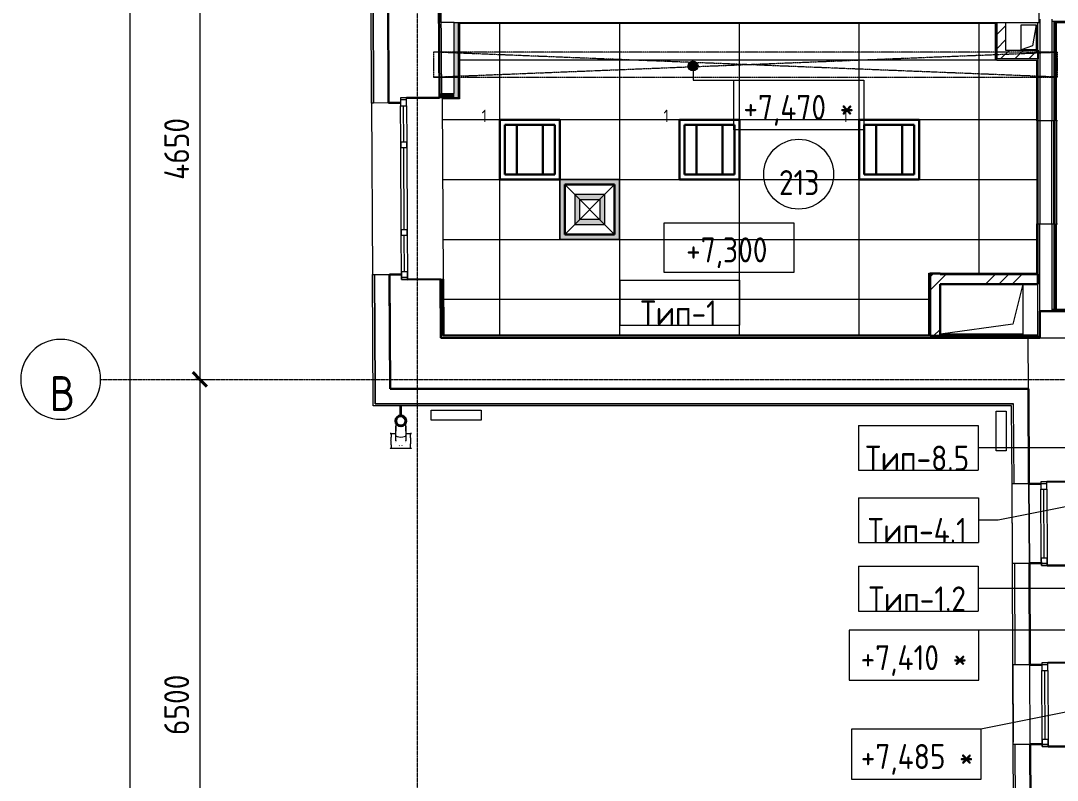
# Model space of a CAD drawing. Header units: millimetres. Extents: x -10474 to 67905, y -3824 to 44223.
# Drawn here: x -10474 to -89, y 4277 to 11888 of the extents above; entities that cross this region are included whole.
import ezdxf

# ---------------------------------------------------------------- set-up
doc = ezdxf.new("R2010")
doc.units = ezdxf.units.MM
for name, pattern in [('ADSK_Линия сетки', [25, 20, -2.5, 0, -2.5]), ('ADSK_Штрих_ш3 п1_5', [4.5, 3, -1.5]), ('ADSK_Штрихпунктирная 2 точки_ш15 п1_5 п1_5 п1_5', [19.5, 15, -1.5, 0, -1.5, 0, -1.5])]:
    doc.linetypes.add(name, pattern=pattern)
for name, color, linetype, lineweight in [('_ Окна', 7, 'Continuous', 9), ('Аннотация', 7, 'Continuous', 20), ('Каркас', 7, 'Continuous', 18), ('Марки', 7, 'Continuous', 20), ('Марки помещений', 7, 'Continuous', 20), ('Обобщенные модели', 7, 'Continuous', 18), ('Окна', 7, 'Continuous', 9), ('Оси', 7, 'Continuous', 9), ('Отметки', 7, 'Continuous', 9), ('Перекрытие', 7, 'Continuous', 18), ('Потолки штриховка', 7, 'Continuous', 9), ('Размеры', 7, 'Continuous', 9), ('Размеры-100', 7, 'Continuous', 9), ('Стены внутренние', 7, 'Continuous', 18), ('Стены наружные', 7, 'Continuous', 18), ('Стены несущие', 7, 'Continuous', 30), ('Стены отделка', 7, 'Continuous', 30), ('Стены перегородки', 7, 'Continuous', 30), ('Стены штриховка', 7, 'Continuous', 9), ('Узлы', 7, 'Continuous', 18)]:
    doc.layers.add(name, color=color, linetype=linetype, lineweight=lineweight)
doc.layers.add('Линии', color=7, linetype='Continuous', lineweight=9, true_color=0x00a600)
doc.styles.add('GOST Common', font='GOST_Common.ttf', dxfattribs={"width": 0.9, "height": 350})
doc.styles.add('GOST Common_1', font='GOST_Common.ttf', dxfattribs={"width": 0.9, "height": 250})
doc.styles.add('GOST Common_2', font='GOST_Common.ttf', dxfattribs={"width": 0.9, "height": 250})
doc.styles.add('GOST Common_4', font='GOST_Common.ttf', dxfattribs={"width": 0.9, "height": 125})
doc.styles.add('GOST Common_B', font='', dxfattribs={"width": 0.9, "height": 250})
doc.styles.get('GOST Common_B').set_extended_font_data('GOST Common', bold=True)
doc.dimstyles.new('ADSK_Основной_2_5_мм_Оси', dxfattribs={"dimscale": 304.8, "dimtxt": 251.428749, "dimasz": 0.463911, "dimexe": 0.492126, "dimexo": 0.492126, "dimgap": 0.098425, "dimtad": 1, "dimrnd": 0.01, "dimdsep": 46, "dimtxsty": 'GOST Common_2', "dimblk1": 'OBLIQUE', "dimblk2": 'OBLIQUE', "dimsah": 1, "dimcen": 0.09, "dimdle": 0.492126, "dimazin": 2, "dimtfac": 1, "dimtdec": 4, "dimtix": 1, "dimtmove": 0, "dimatfit": 3, "dimfxl": 1, "dimtvp": 1, "dimtolj": 1, "dimtzin": 0, "dimlwd": 20, "dimlwe": 20, "dimarcsym": 2})
pattern_1 = [(45, (0, 0), (-70.7107, 70.7107), [])]
pattern_2 = [(45, (0, 0), (-381.66, 381.66), []), (45, (134.94, 0), (0, 763.322), []), (45, (-134.94, 0), (0, 763.322), [])]

# ---------------------------------------------------------------- blocks, each defined once
blk = doc.blocks.new('Водосток - Тип 1 _карниз больше 490мм_-5153572-План потолков 2-го этажа')
at = {"layer": 'Обобщенные модели'}
for p, q in [((19, 435), (25, 435)), ((225, 435), (231, 435)), ((25, 285), (19, 285)), ((75, 214), (75, 306)), ((75, 264), (75, 306)), ((75, 214), (75, 256)), ((175, 306), (175, 214)), ((175, 306), (175, 264)), ((175, 256), (175, 214)), ((231, 285), (225, 285)), ((120, 10), (120, 109)), ((130, 109), (130, 10))]:
    blk.add_line(p, q, dxfattribs=at)
at = {"layer": 'Обобщенные модели', "flags": 128}
for points in [[(75, 256), (75, 262), (75, 268), (75, 273), (75, 278), (75, 284), (75, 289), (75, 294), (75, 299), (75, 304), (75, 308), (75, 313), (75, 317), (75, 321), (75, 325), (75, 329), (75, 332), (75, 336), (75, 339), (75, 342), (75, 345), (75, 347), (75, 349), (75, 352), (75, 353), (75, 355), (75, 356), (75, 358), (75, 359), (75, 359), (75, 360), (75, 360), (75, 360)], [(175, 360), (175, 360), (175, 360), (175, 359), (175, 358), (175, 357), (175, 356), (175, 354), (175, 352), (175, 350), (175, 348), (175, 346), (175, 343), (175, 340), (175, 337), (175, 334), (175, 330), (175, 327), (175, 323), (175, 319), (175, 315), (175, 310), (175, 306), (175, 301), (175, 296), (175, 291), (175, 286), (175, 281), (175, 275), (175, 270), (175, 264), (175, 259), (175, 256)], [(75, 264), (75, 258), (75, 252), (75, 247), (75, 242), (75, 236), (75, 231), (75, 226), (75, 221), (75, 216), (75, 212), (75, 207), (75, 203), (75, 199), (75, 195), (75, 191), (75, 188), (75, 184), (75, 181), (75, 178), (75, 175), (75, 173)], [(175, 173), (175, 174), (175, 177), (175, 180), (175, 183), (175, 186), (175, 190), (175, 193), (175, 197), (175, 201), (175, 205), (175, 210), (175, 214), (175, 219), (175, 224), (175, 229), (175, 234), (175, 239), (175, 245), (175, 250), (175, 256), (175, 261), (175, 264)]]:
    blk.add_lwpolyline(points, dxfattribs=at)
at = {"layer": 'Обобщенные модели'}
for centre, radius, start, end in [((125, 360), 50, 174.5444, 183.3856), ((125, 360), 50, 163.3249, 166.6752), ((125, 360), 50, 105, 106.6752), ((125, 360), 50, 73.3248, 76.6752), ((125, 360), 50, 13.3248, 16.6751), ((125, 360), 50, 356.7269, 5.4556), ((125, 160), 52, 90, 270), ((125, 160), 52, 270, 90)]:
    blk.add_arc(centre, radius, start, end, dxfattribs=at)
at = {"layer": 'Обобщенные модели', "lineweight": 40}
for start, end in [(90, 270), (270, 90)]:
    blk.add_arc((125, 160), 50, start, end, dxfattribs=at)
at = {"layer": 'Обобщенные модели'}
for start_param, end_param in [(4.712389, 6.283185), (4.712389, 6.283185), (3.141593, 4.712389), (3.141593, 4.712389)]:
    blk.add_ellipse((125, 306), major_axis=(-50, 0), ratio=0.309017, start_param=start_param, end_param=end_param, dxfattribs=at)
for points, knots in [([(19, 285), (21, 285), (25, 286), (29, 289), (31, 292), (32, 295), (32, 297), (32, 299), (32, 302), (32, 304), (32, 306), (32, 309), (32, 311), (31, 314), (31, 317), (31, 320), (30, 323), (30, 326), (29, 329), (29, 332), (29, 336), (28, 340), (28, 346), (27, 355), (27, 365), (28, 374), (28, 380), (29, 384), (29, 388), (29, 391), (30, 394), (30, 397), (31, 400), (31, 403), (31, 406), (32, 409), (32, 411), (32, 414), (32, 416), (32, 418), (32, 421), (32, 423), (32, 425), (31, 428), (29, 431), (25, 434), (21, 435), (19, 435)], [-1, -1, -1, -1, -0.941176, -0.882353, -0.852941, -0.823529, -0.808824, -0.794118, -0.779412, -0.764706, -0.75, -0.735294, -0.720588, -0.705882, -0.691176, -0.676471, -0.661765, -0.647059, -0.632353, -0.617647, -0.602941, -0.588235, -0.558824, -0.529412, -0.470588, -0.441176, -0.411765, -0.397059, -0.382353, -0.367647, -0.352941, -0.338235, -0.323529, -0.308824, -0.294118, -0.279412, -0.264706, -0.25, -0.235294, -0.220588, -0.205882, -0.191176, -0.176471, -0.147059, -0.117647, -0.058824, 0, 0, 0, 0]), ([(19, 435), (22, 435), (29, 435), (39, 435), (48, 435), (56, 435), (61, 435), (65, 435), (68, 435), (71, 435), (74, 435), (78, 435), (81, 435), (84, 435), (86, 435), (88, 435), (90, 435), (93, 435), (96, 435), (100, 435), (102, 435), (105, 435), (107, 435), (110, 435), (116, 435), (121, 435), (125, 435)], [-1, -1, -1, -1, -0.875, -0.75, -0.625, -0.5625, -0.5, -0.46875, -0.4375, -0.40625, -0.375, -0.34375, -0.3125, -0.28125, -0.265625, -0.25, -0.234375, -0.21875, -0.1875, -0.15625, -0.140625, -0.125, -0.109375, -0.09375, -0.0625, 0, 0, 0, 0]), ([(125, 435), (129, 435), (134, 435), (140, 435), (143, 435), (145, 435), (148, 435), (150, 435), (154, 435), (157, 435), (160, 435), (162, 435), (164, 435), (166, 435), (169, 435), (172, 435), (176, 435), (179, 435), (182, 435), (185, 435), (189, 435), (194, 435), (202, 435), (211, 435), (221, 435), (228, 435), (231, 435)], [-1, -1, -1, -1, -0.9375, -0.90625, -0.890625, -0.875, -0.859375, -0.84375, -0.8125, -0.78125, -0.765625, -0.75, -0.734375, -0.71875, -0.6875, -0.65625, -0.625, -0.59375, -0.5625, -0.53125, -0.5, -0.4375, -0.375, -0.25, -0.125, 0, 0, 0, 0]), ([(231, 435), (229, 435), (225, 434), (221, 431), (219, 428), (218, 425), (218, 423), (218, 421), (218, 418), (218, 416), (218, 414), (218, 411), (218, 409), (219, 406), (219, 403), (219, 400), (220, 397), (220, 394), (221, 391), (221, 388), (221, 384), (222, 380), (222, 374), (223, 365), (223, 355), (222, 346), (222, 340), (221, 336), (221, 332), (221, 329), (220, 326), (220, 323), (219, 320), (219, 317), (219, 314), (218, 311), (218, 309), (218, 306), (218, 304), (218, 302), (218, 299), (218, 297), (218, 295), (219, 292), (221, 289), (225, 286), (229, 285), (231, 285)], [-1, -1, -1, -1, -0.941176, -0.882353, -0.852941, -0.823529, -0.808824, -0.794118, -0.779412, -0.764706, -0.75, -0.735294, -0.720588, -0.705882, -0.691176, -0.676471, -0.661765, -0.647059, -0.632353, -0.617647, -0.602941, -0.588235, -0.558824, -0.529412, -0.470588, -0.441176, -0.411765, -0.397059, -0.382353, -0.367647, -0.352941, -0.338235, -0.323529, -0.308824, -0.294118, -0.279412, -0.264706, -0.25, -0.235294, -0.220588, -0.205882, -0.191176, -0.176471, -0.147059, -0.117647, -0.058824, 0, 0, 0, 0]), ([(74, 285), (73, 285), (71, 285), (68, 285), (65, 285), (61, 285), (56, 285), (48, 285), (39, 285), (29, 285), (22, 285), (19, 285)], [-0.625, -0.625, -0.625, -0.625, -0.59375, -0.5625, -0.53125, -0.5, -0.4375, -0.375, -0.25, -0.125, 0, 0, 0, 0]), ([(231, 285), (228, 285), (221, 285), (211, 285), (202, 285), (194, 285), (189, 285), (185, 285), (182, 285), (179, 285), (177, 285), (176, 285)], [-1, -1, -1, -1, -0.875, -0.75, -0.625, -0.5625, -0.5, -0.46875, -0.4375, -0.40625, -0.375, -0.375, -0.375, -0.375])]:
    blk.add_open_spline(points, degree=3, knots=knots, dxfattribs=at)
blk = doc.blocks.new('GM_Отверстие прямоугольное _в плите_ - Отверстие-V2-План потолков 2-го этажа')
at = {"layer": 'Обобщенные модели'}
for p, q in [((-75, -125), (-75, 125)), ((-75, 125), (75, 125)), ((-37.5, 87.5), (75, 125)), ((75, 125), (75, -125)), ((-75, -125), (-37.5, 87.5)), ((75, -125), (-75, -125))]:
    blk.add_line(p, q, dxfattribs=at)
blk = doc.blocks.new('окно трехпол с фрамугой - 1800 и 1820х2300_h___нов_ ок15-2116718-План потолков 2-го этажа')
at = {"layer": '_ Окна', "lineweight": 18}
for p, q in [((-910, 75), (-910, 135)), ((-910, 135), (-830, 135)), ((-830, 135), (-830, 75)), ((-470, 75), (-470, 135)), ((-470, 135), (-410, 135)), ((-410, 135), (-410, 75)), ((410, 75), (410, 135)), ((410, 135), (470, 135)), ((470, 135), (470, 75)), ((830, 135), (830, 75)), ((910, 135), (830, 135)), ((910, 75), (910, 135)), ((-830, 75), (-910, 75)), ((-410, 75), (-470, 75)), ((470, 75), (410, 75)), ((830, 75), (910, 75))]:
    blk.add_line(p, q, dxfattribs=at)
at = {"layer": '_ Окна'}
for p, q in [((-890, 75), (-890, 135)), ((-830, 105), (-470, 105)), ((-410, 105), (410, 105)), ((470, 105), (830, 105)), ((890, 75), (890, 135))]:
    blk.add_line(p, q, dxfattribs=at)
at = {"layer": 'Окна'}
for p, q in [((-910, 135), (-910, 75)), ((-830, 135), (-910, 135)), ((-830, 135), (-470, 135)), ((-410, 135), (-470, 135)), ((-410, 135), (410, 135)), ((470, 135), (410, 135)), ((470, 135), (830, 135)), ((910, 135), (830, 135)), ((910, 75), (910, 135)), ((-910, 75), (-830, 75)), ((-470, 75), (-830, 75)), ((-470, 75), (-410, 75)), ((410, 75), (-410, 75)), ((410, 75), (470, 75)), ((830, 75), (470, 75)), ((830, 75), (910, 75))]:
    blk.add_line(p, q, dxfattribs=at)
blk = doc.blocks.new('окна_rehau_однопольное_фрамуга_сверху - 800х2240 _нов_-2167272-План потолков 2-го этажа')
at = {"layer": '_ Окна', "lineweight": 18}
for p, q in [((-420, 75), (-420, 135)), ((-420, 135), (-344, 135)), ((-344, 135), (-344, 75)), ((344, 135), (344, 75)), ((420, 135), (344, 135)), ((420, 75), (420, 135)), ((-344, 75), (-420, 75)), ((344, 75), (420, 75))]:
    blk.add_line(p, q, dxfattribs=at)
at = {"layer": '_ Окна'}
for p, q in [((-400, 75), (-400, 135)), ((-344, 105), (344, 105)), ((400, 75), (400, 135))]:
    blk.add_line(p, q, dxfattribs=at)
at = {"layer": 'Окна'}
for p, q in [((-420, 135), (-420, 75)), ((-344, 135), (-420, 135)), ((-344, 135), (344, 135)), ((420, 135), (344, 135)), ((420, 75), (420, 135)), ((-420, 75), (-344, 75)), ((344, 75), (-344, 75)), ((344, 75), (420, 75))]:
    blk.add_line(p, q, dxfattribs=at)
blk = doc.blocks.new('GM_Отверстие прямоугольное _в плите_ - Отверстие-3275564-План потолков 2-го этажа')
at = {"layer": 'Обобщенные модели'}
for p, q in [((-413, -250), (-413, 250)), ((-413, 250), (413, 250)), ((-313, 150), (413, 250)), ((413, 250), (413, -250)), ((-413, -250), (-313, 150))]:
    blk.add_line(p, q, dxfattribs=at)
blk = doc.blocks.new('Ось сетки - Круг_Ø8 мм-8258-План потолков 2-го этажа')
at = {"layer": 'Оси', "lineweight": 20}
for start, end in [(360, 180), (180, 360)]:
    blk.add_arc((0, 0), 4, start, end, dxfattribs=at)
blk = doc.blocks.new('ADSK_Марка_Помещение_ОдноЗначение - Номер-159740-План потолков 2-го этажа')
at = {"layer": 'Марки помещений'}
blk.add_circle((0, 0), 3.5, dxfattribs=at)
blk = doc.blocks.new('DIMBLOCK4-План потолков 2-го этажа')
at = {"layer": 'Размеры-100', "lineweight": 40, "transparency": 16777216}
for p, q in [((-8681, 12945), (-8751, 13016)), ((-8681, 12945), (-8610, 12874)), ((-8681, 8295), (-8751, 8366)), ((-8681, 8295), (-8610, 8224))]:
    blk.add_line(p, q, dxfattribs=at)
at = {"layer": 'Размеры-100', "lineweight": 20, "transparency": 16777216}
for p, q in [((-8681, 12945), (-8731, 12945)), ((-8681, 12945), (-8681, 8295)), ((-8681, 12945), (-8531, 12945)), ((-8681, 8295), (-8731, 8295)), ((-8681, 8295), (-8531, 8295))]:
    blk.add_line(p, q, dxfattribs=at)
at = {"layer": 'Размеры-100', "color": 0, "lineweight": 20, "transparency": 16777216, "insert": (-9037, 10294), "char_height": 250, "width": 782.41, "attachment_point": 1, "rotation": 90, "line_spacing_factor": 1.022761, "style": 'GOST Common_2'}
blk.add_mtext('4650', dxfattribs=at)
blk = doc.blocks.new('_Oblique')
at = {"color": 0, "linetype": 'ByBlock', "lineweight": -2}
blk.add_line((-0.5, -0.5), (0.5, 0.5), dxfattribs=at)
blk = doc.blocks.new('DIMBLOCK5-План потолков 2-го этажа')
at = {"layer": 'Размеры-100', "lineweight": 40, "transparency": 16777216}
for p, q in [((-8681, 8295), (-8751, 8366)), ((-8681, 8295), (-8610, 8224)), ((-8681, 1795), (-8751, 1866)), ((-8681, 1795), (-8610, 1724))]:
    blk.add_line(p, q, dxfattribs=at)
at = {"layer": 'Размеры-100', "lineweight": 20, "transparency": 16777216}
for p, q in [((-8681, 8295), (-8731, 8295)), ((-8681, 8295), (-8681, 1795)), ((-8681, 8295), (-8531, 8295)), ((-8681, 1795), (-8731, 1795)), ((-8681, 1795), (-8531, 1795))]:
    blk.add_line(p, q, dxfattribs=at)
at = {"layer": 'Размеры-100', "color": 0, "lineweight": 20, "transparency": 16777216, "insert": (-9037, 4730), "char_height": 250, "width": 756.84, "attachment_point": 1, "rotation": 90, "line_spacing_factor": 1.022761, "style": 'GOST Common_2'}
blk.add_mtext('6500', dxfattribs=at)
blk = doc.blocks.new('DIMBLOCK7-План потолков 2-го этажа')
at = {"layer": 'Размеры-100', "lineweight": 40, "transparency": 16777216}
for p, q in [((-9381, 43045), (-9451, 43116)), ((-9381, 43045), (-9310, 42974)), ((-9381, -5), (-9451, 66)), ((-9381, -5), (-9310, -76))]:
    blk.add_line(p, q, dxfattribs=at)
at = {"layer": 'Размеры-100', "lineweight": 20, "transparency": 16777216}
for p, q in [((-9381, 43195), (-9381, -155)), ((-9381, 43045), (-9431, 43045)), ((-9381, 43045), (-9231, 43045)), ((-9381, -5), (-9431, -5)), ((-9381, -5), (-9231, -5))]:
    blk.add_line(p, q, dxfattribs=at)
at = {"layer": 'Размеры-100', "color": 0, "lineweight": 20, "transparency": 16777216, "insert": (-9737, 21115), "char_height": 250, "width": 971.62, "attachment_point": 1, "rotation": 90, "line_spacing_factor": 1.022761, "style": 'GOST Common_2'}
blk.add_mtext('43050', dxfattribs=at)
blk = doc.blocks.new('Высотные отметки - Рамка-12095-План потолков 2-го этажа')
at = {"layer": 'Аннотация'}
for p, q in [((-6.5, 0), (-6.5, 5)), ((-6.5, 5), (6.5, 5)), ((6.5, 5), (6.5, 0)), ((6.5, 0), (-6.5, 0))]:
    blk.add_line(p, q, dxfattribs=at)
blk = doc.blocks.new('ADSK_Марка_Потолок - ADSK_Марка и Смещение от уровня-155896-План потолков 2-го этажа')
at = {"layer": 'Марки'}
for p, q in [((-6, 4.5), (-6, 0)), ((-6, 4.5), (6, 4.5)), ((6, 4.5), (6, 0)), ((-6, 0), (6, 0))]:
    blk.add_line(p, q, dxfattribs=at)

msp = doc.modelspace()

# ---------------------------------------------------------------- hatches: boundary and pattern name
at = {"layer": 'Отметки'}
h = msp.add_hatch(color=256, dxfattribs=at)
edge = h.paths.add_edge_path()
edge.add_arc((-3738.669, 11435.098), 50, 0, 360)
at = {"layer": 'Потолки штриховка', "lineweight": 18}
h = msp.add_hatch(dxfattribs=at)
h.set_pattern_fill('FP_17', color=256, style=0, pattern_type=2)
h.set_pattern_definition([(0, (-3273.65, 10296.94), (0, -600), []), (270, (-3273.7, 10297), (-1200, -7e-14), [])])
h.paths.add_polyline_path([(-6078.435, 11860.228), (-6080.435, 11862.228), (-6080.435, 11860.228)])
h.paths.add_polyline_path([(-6234.963, 8741.38), (-6236.963, 8741.38), (-6236.953, 8739.38)])
h.paths.add_polyline_path([(-1375.112, 8741.38), (-1375.112, 9358.549), (-1373.112, 9358.549), (-1373.112, 9360.549), (-295.112, 9360.549), (-295.112, 11493.783), (-708.112, 11493.783), (-708.112, 11860.228), (-6078.435, 11860.228), (-6078.435, 11107.806), (-6080.435, 11107.806), (-6080.435, 11105.806), (-6247.098, 11105.806), (-6234.963, 8741.38), (-1776.511, 8741.38)])
h.paths.add_polyline_path([(-1373.112, 8739.38), (-1375.112, 8741.38), (-1375.112, 8739.38)])
h.paths.add_polyline_path([(-293.112, 9358.549), (-295.112, 9360.549), (-295.112, 9358.549)])
h.paths.add_polyline_path([(-706.112, 11860.228), (-706.112, 11862.228), (-708.112, 11860.228)])
at = {"layer": 'Стены внутренние'}
for points in [[(-6090.472, 11117.806), (-6090.435, 11118.375), (-6090.435, 11872.228), (-6130.435, 11872.228), (-6130.435, 11117.806), (-6098.365, 11117.806)], [(-6249.823, 11117.806), (-6130.435, 11118.406), (-6130.435, 11157.806), (-6259.365, 11157.806), (-6259.163, 11118.509), (-6259.158, 11117.806)]]:
    msp.add_hatch(color=256, dxfattribs=at).paths.add_polyline_path(points)
at = {"layer": 'Стены внутренние', "lineweight": 9, "true_color": 0x005b00}
h = msp.add_hatch(dxfattribs=at)
h.set_pattern_fill('FP_5', color=98, style=0, pattern_type=2)
h.set_pattern_definition(pattern_1)
h.paths.add_polyline_path([(-692.41, 11593.783), (-608.112, 11593.783), (-608.112, 11872.228), (-696.112, 11872.228), (-696.112, 11593.783)])
h = msp.add_hatch(dxfattribs=at)
h.set_pattern_fill('FP_5', color=98, style=0, pattern_type=2)
h.set_pattern_definition(pattern_1)
h.paths.add_polyline_path([(-283.112, 11505.783), (-280.921, 11505.783), (-280.921, 11593.783), (-696.112, 11593.783), (-696.112, 11505.783), (-331.042, 11505.783)])
at = {"layer": 'Стены внутренние', "lineweight": 9}
h = msp.add_hatch(dxfattribs=at)
h.set_pattern_fill('FP_1', color=256, style=0, pattern_type=2)
h.set_pattern_definition(pattern_2)
h.paths.add_polyline_path([(-1363.112, 8729.38), (-1263.112, 8729.38), (-1263.112, 9348.549), (-1358.05, 9349.183), (-1363.112, 9354.549), (-1363.112, 8736.263)])
h = msp.add_hatch(dxfattribs=at)
h.set_pattern_fill('FP_1', color=256, style=0, pattern_type=2)
h.set_pattern_definition(pattern_2)
h.paths.add_polyline_path([(-1263.112, 9248.549), (-283.112, 9248.549), (-283.112, 9348.549), (-1263.112, 9348.549)])
at = {"layer": 'Узлы', "true_color": 0x939393}
h = msp.add_hatch(color=252, dxfattribs=at)
h.paths.add_polyline_path([(-4523.653, 9696.942), (-4473.653, 9696.942), (-4473.653, 10296.942), (-5073.653, 10296.942), (-5073.653, 9696.942), (-5023.653, 9696.942)])
h.paths.add_polyline_path([(-5023.653, 9746.942), (-5023.653, 10246.942), (-4523.653, 10246.942), (-4523.653, 9746.942)])
h.paths.add_polyline_path([(-4673.653, 9846.942), (-4623.653, 9846.942), (-4623.653, 10146.942), (-4923.653, 10146.942), (-4923.653, 9846.942), (-4873.653, 9846.942)])
h.paths.add_polyline_path([(-4673.653, 9896.942), (-4873.653, 9896.942), (-4873.653, 10096.942), (-4673.653, 10096.942)])

# ---------------------------------------------------------------- linework, layer by layer
at = {"layer": 'Каркас', "color": 8, "linetype": 'ADSK_Штрих_ш3 п1_5', "lineweight": 9, "true_color": 0x808080}
for p, q in [((-6261.5, 11573.783), (-6130.435, 11573.783)), ((-6260.217, 11323.783), (-6130.435, 11323.783))]:
    msp.add_line(p, q, dxfattribs=at)
at = {"layer": 'Линии', "color": 7, "linetype": 'ADSK_Штрихпунктирная 2 точки_ш15 п1_5 п1_5 п1_5'}
for p, q in [((-90.013, 11573.783), (-6337.788, 11573.783)), ((-6337.788, 11573.783), (-6337.788, 11323.783)), ((-6337.788, 11323.783), (-108.581, 11573.783)), ((-90.013, 11323.783), (-6337.788, 11573.783)), ((-278.107, 11573.783), (-90.013, 11573.783)), ((-90.013, 11573.783), (-90.013, 11323.783)), ((-6337.788, 11323.783), (-90.013, 11323.783)), ((-6208.423, 11323.783), (-6337.788, 11323.783))]:
    msp.add_line(p, q, dxfattribs=at)
at = {"layer": 'Линии', "color": 5, "lineweight": 30, "true_color": 0x0000ff}
for p, q in [((-5673.653, 10896.942), (-5073.653, 10896.942)), ((-5673.653, 10296.942), (-5673.653, 10896.942)), ((-5123.653, 10846.942), (-5623.653, 10846.942)), ((-5623.653, 10846.942), (-5623.653, 10346.942)), ((-5503.653, 10846.942), (-5503.653, 10346.942)), ((-5243.653, 10846.942), (-5243.653, 10346.942)), ((-5123.653, 10346.942), (-5123.653, 10846.942)), ((-5073.653, 10896.942), (-5073.653, 10296.942)), ((-3873.653, 10896.942), (-3273.653, 10896.942)), ((-3873.653, 10296.942), (-3873.653, 10896.942)), ((-3323.653, 10846.942), (-3823.653, 10846.942)), ((-3823.653, 10846.942), (-3823.653, 10346.942)), ((-3703.653, 10846.942), (-3703.653, 10346.942)), ((-3443.653, 10846.942), (-3443.653, 10346.942)), ((-3323.653, 10346.942), (-3323.653, 10846.942)), ((-3273.653, 10896.942), (-3273.653, 10296.942)), ((-5073.653, 10296.942), (-5673.653, 10296.942)), ((-5623.653, 10346.942), (-5123.653, 10346.942)), ((-3273.653, 10296.942), (-3873.653, 10296.942)), ((-3823.653, 10346.942), (-3323.653, 10346.942)), ((-4523.653, 10246.942), (-5023.653, 10246.942)), ((-5023.653, 10246.942), (-5023.653, 9746.942)), ((-4523.653, 9746.942), (-4523.653, 10246.942)), ((-5023.653, 9746.942), (-4523.653, 9746.942))]:
    msp.add_line(p, q, dxfattribs=at)
at = {"layer": 'Линии', "color": 1, "lineweight": 30, "true_color": 0xff0000}
for p, q in [((-2073.653, 10896.942), (-1473.653, 10896.942)), ((-2073.653, 10296.942), (-2073.653, 10896.942)), ((-1523.653, 10846.942), (-2023.653, 10846.942)), ((-2023.653, 10846.942), (-2023.653, 10346.942)), ((-1903.653, 10846.942), (-1903.653, 10346.942)), ((-1643.653, 10846.942), (-1643.653, 10346.942)), ((-1523.653, 10346.942), (-1523.653, 10846.942)), ((-1473.653, 10896.942), (-1473.653, 10296.942)), ((-1473.653, 10296.942), (-2073.653, 10296.942)), ((-2023.653, 10346.942), (-1523.653, 10346.942))]:
    msp.add_line(p, q, dxfattribs=at)
at = {"layer": 'Линии', "color": 7, "lineweight": 18}
for p, q in [((-5073.653, 10296.942), (-4473.653, 10296.942)), ((-5073.653, 9696.942), (-5073.653, 10296.942)), ((-4473.653, 10296.942), (-4473.653, 9696.942)), ((-5023.653, 10246.942), (-4523.653, 9746.942)), ((-4523.653, 10246.942), (-5023.653, 9746.942)), ((-4473.653, 9696.942), (-5073.653, 9696.942))]:
    msp.add_line(p, q, dxfattribs=at)
at = {"layer": 'Линии', "color": 7}
for p, q in [((-4473.653, 10296.942), (-5073.653, 10296.942)), ((-5073.653, 10296.942), (-5073.653, 9696.942)), ((-4473.653, 9696.942), (-4473.653, 10296.942)), ((-5023.653, 9746.942), (-5023.653, 10246.942)), ((-5023.653, 10246.942), (-4523.653, 10246.942)), ((-4523.653, 10246.942), (-4523.653, 9746.942)), ((-4923.653, 10146.942), (-4923.653, 9846.942)), ((-4623.653, 10146.942), (-4923.653, 10146.942)), ((-4873.653, 10096.942), (-4673.653, 10096.942)), ((-4873.653, 9896.942), (-4873.653, 10096.942)), ((-4673.653, 10096.942), (-4673.653, 9896.942)), ((-4623.653, 9846.942), (-4623.653, 10146.942)), ((-4673.653, 9896.942), (-4873.653, 9896.942)), ((-4923.653, 9846.942), (-4623.653, 9846.942)), ((-5073.653, 9696.942), (-4473.653, 9696.942)), ((-4523.653, 9746.942), (-5023.653, 9746.942))]:
    msp.add_line(p, q, dxfattribs=at)
at = {"layer": 'Марки'}
for p, q in [((-818.741, 7608.916), (-880.14, 7608.916)), ((1857.003, 7608.916), (-818.741, 7608.916)), ((670.091, 7149.094), (-680.025, 6884.066)), ((-680.025, 6884.066), (-879.806, 6884.066)), ((-818.741, 6197.908), (-880.14, 6197.908)), ((480.726, 6197.908), (-818.741, 6197.908))]:
    msp.add_line(p, q, dxfattribs=at)
at = {"layer": 'Оси', "linetype": 'ADSK_Линия сетки'}
for p, q in [((-6500.435, -3024.361), (-6500.435, 44110.064)), ((-9674.401, 8295), (56004.853, 8295))]:
    msp.add_line(p, q, dxfattribs=at)
at = {"layer": 'Отметки', "lineweight": 20}
for p, q in [((-3738.669, 11435.098), (-3738.669, 11293.987)), ((-3738.669, 11293.987), (-2678.261, 11293.987)), ((841.339, 5780.264), (-1525.099, 5780.264)), ((492.76, 5059.587), (-855.269, 4789.981)), ((-855.269, 4789.981), (-1502.323, 4789.981))]:
    msp.add_line(p, q, dxfattribs=at)
at = {"layer": 'Отметки'}
msp.add_circle((-3738.669, 11435.098), 50, dxfattribs=at)
at = {"layer": 'Перекрытие'}
msp.add_line((-283.112, 8736.263), (-1263.112, 8736.263), dxfattribs=at)
at = {"layer": 'Стены внутренние'}
for p, q in [((-283.112, 10884.483), (-283.112, 9854.483)), ((-263.112, 10884.483), (-263.112, 9854.483)), ((-143.112, 9854.483), (-143.112, 10884.483)), ((-123.112, 9854.483), (-123.112, 10884.483)), ((-98.112, 10884.483), (-98.112, 9854.483)), ((-372.567, 7248.385), (-368.786, 6453.394))]:
    msp.add_line(p, q, dxfattribs=at)
at = {"layer": 'Стены наружные'}
for p, q in [((-283.112, 11505.783), (-696.112, 11505.783)), ((-696.112, 11493.783), (-696.112, 11505.783)), ((-696.112, 11493.783), (-295.112, 11493.783)), ((-283.112, 11505.783), (-283.112, 11493.783)), ((-6247.158, 11117.571), (-6259.158, 11117.509)), ((-6958.892, 11063.917), (-6950.065, 9343.94)), ((-6237.818, 9297.595), (-6247.098, 11105.806)), ((-295.112, 10884.483), (-295.112, 9854.483)), ((-111.112, 9854.483), (-111.112, 10884.483)), ((-546.374, 8048.59), (-526.374, 8048.59)), ((-543.572, 7249.134), (-542.572, 7249.139)), ((-542.571, 7248.909), (-543.571, 7248.905)), ((-543.571, 7248.905), (-539.886, 6473.913)), ((-538.784, 6452.586), (-542.57, 7248.577)), ((-368.786, 6453.394), (-372.567, 7248.385)), ((-539.886, 6473.913), (-538.886, 6473.918)), ((-533.94, 5433.93), (-534.94, 5433.925)), ((-534.94, 5433.925), (-531.254, 4658.934)), ((-530.155, 4637.939), (-533.935, 5432.93)), ((-360.156, 4638.747), (-363.937, 5433.738)), ((-531.254, 4658.934), (-530.254, 4658.939))]:
    msp.add_line(p, q, dxfattribs=at)
at = {"layer": 'Стены несущие'}
for p, q in [((-6788.894, 11064.79), (-6794.334, 12124.776)), ((-6794.334, 12124.776), (-6788.9, 11065.79)), ((-6284.239, 12107.393), (-6279.158, 11117.406)), ((-6669.153, 11115.405), (-6669.158, 11116.405)), ((-6279.158, 11117.406), (-6609.153, 11115.713)), ((-6668.896, 11065.406), (-6788.894, 11064.79)), ((-1363.112, 8729.38), (-1363.112, 9354.549)), ((-1363.112, 9354.549), (-1263.112, 9354.549)), ((-1263.112, 9354.549), (-1263.112, 9348.549)), ((-1263.112, 9348.549), (-283.112, 9348.549)), ((-283.112, 9348.549), (-283.112, 9248.549)), ((-6780.067, 9344.812), (-6660.069, 9345.428)), ((-6774.189, 8199.38), (-6780.067, 9344.812)), ((-6780.067, 9344.812), (-6776.806, 8709.38)), ((-6599.813, 9295.737), (-6269.817, 9297.43)), ((-6269.817, 9297.43), (-6266.8, 8709.38)), ((-283.112, 9248.549), (-1263.112, 9248.549)), ((-1263.112, 9248.549), (-1263.112, 8729.38)), ((-263.112, 8709.38), (-263.112, 8978.549)), ((-263.112, 8978.549), (116.888, 8978.549)), ((-1263.112, 8729.38), (-1363.112, 8729.38)), ((-6266.8, 8709.38), (-263.112, 8709.38)), ((-377.089, 8199.38), (-6774.189, 8199.38)), ((-372.567, 7248.385), (-377.089, 8199.38)), ((137.332, 7270.81), (-192.664, 7269.241)), ((-252.568, 7248.956), (-372.567, 7248.385)), ((-368.786, 6453.394), (-248.788, 6453.965)), ((-363.937, 5433.738), (-368.786, 6453.394)), ((-188.669, 6429.25), (141.327, 6430.82)), ((-243.939, 5434.309), (-363.937, 5433.738)), ((145.962, 5456.163), (-184.034, 5454.594)), ((-360.156, 4638.747), (-240.158, 4639.318)), ((-355.119, 3579.426), (-360.156, 4638.747)), ((-180.04, 4614.604), (149.957, 4616.173))]:
    msp.add_line(p, q, dxfattribs=at)
at = {"layer": 'Стены отделка', "lineweight": 9}
for p, q in [((-6958.892, 11063.917), (-6964.332, 12123.903)), ((-6263.93, 12047.228), (-6259.16, 11117.806)), ((-6263.801, 11872.228), (-6263.801, 12022.228)), ((-274.4, 12022.228), (-274.4, 11872.228)), ((-6130.435, 11872.228), (-6263.801, 11872.228)), ((-6130.435, 11157.806), (-6130.435, 11872.228)), ((-6090.435, 11872.228), (-263.112, 11872.228)), ((-6090.435, 11872.228), (-6090.435, 11117.806)), ((-708.112, 11860.228), (-6078.435, 11860.228)), ((-6078.435, 11860.228), (-6078.435, 11107.806)), ((-708.112, 11493.783), (-708.112, 11860.228)), ((-696.112, 11872.228), (-696.112, 11505.783)), ((-608.112, 11872.228), (-608.112, 11593.783)), ((-283.112, 11505.783), (-283.112, 11872.228)), ((-143.112, 11884.483), (147.055, 11884.483)), ((-123.112, 11884.483), (-123.112, 10884.483)), ((157.18, 11872.483), (-111.112, 11872.483)), ((-111.112, 11872.483), (-111.112, 11869.483)), ((-111.112, 11869.483), (172.212, 11869.483)), ((-111.112, 11859.483), (-111.112, 10884.483)), ((-98.112, 11859.483), (-111.112, 11859.483)), ((-98.112, 10884.483), (-98.112, 11859.483)), ((-608.112, 11593.783), (-280.921, 11593.783)), ((-280.921, 11593.783), (-280.921, 11505.783)), ((-696.112, 11493.783), (-708.112, 11493.783)), ((-295.112, 10884.483), (-295.112, 11493.783)), ((-295.112, 11493.783), (-283.112, 11493.783)), ((-280.921, 11505.783), (-283.112, 11505.783)), ((-283.112, 11493.783), (-283.112, 10884.483)), ((-6259.158, 11117.509), (-6279.158, 11117.406)), ((-6261.403, 11117.806), (-6261.403, 11157.806)), ((-6261.403, 11157.806), (-6130.435, 11157.806)), ((-6261.403, 11117.806), (-6090.435, 11117.806)), ((-6247.098, 11105.806), (-6247.158, 11117.571)), ((-6938.893, 11064.02), (-6958.892, 11063.917)), ((-6938.893, 11064.02), (-6938.898, 11065.02)), ((-6788.894, 11064.79), (-6938.893, 11064.02)), ((-6788.9, 11065.79), (-6788.894, 11064.79)), ((-6080.435, 11105.806), (-6247.098, 11105.806)), ((-263.112, 10884.483), (-295.112, 10884.483)), ((-111.112, 10884.483), (-143.112, 10884.483)), ((-88.112, 10884.483), (-98.112, 10884.483)), ((-295.112, 9854.483), (-263.112, 9854.483)), ((-295.112, 9360.549), (-295.112, 9854.483)), ((-283.112, 9854.483), (-283.112, 9348.549)), ((-143.112, 9854.483), (-111.112, 9854.483)), ((-123.112, 9854.483), (-123.112, 8998.549)), ((-111.112, 9854.483), (-111.112, 9010.549)), ((-98.112, 9010.549), (-98.112, 9854.483)), ((-98.112, 9854.483), (-88.112, 9854.483)), ((-1375.112, 8741.38), (-1375.112, 9358.549)), ((-1373.112, 9360.549), (-295.112, 9360.549)), ((-1263.112, 9348.549), (-1363.112, 9348.549)), ((-6950.065, 9343.94), (-6930.065, 9344.043)), ((-6943.315, 8028.59), (-6950.065, 9343.94)), ((-6930.065, 9344.043), (-6780.067, 9344.812)), ((-6269.817, 9297.43), (-6237.818, 9297.595)), ((-6237.818, 9297.595), (-6234.963, 8741.38)), ((-283.112, 8709.38), (-283.112, 9248.549)), ((-143.112, 8998.549), (136.888, 8998.549)), ((-111.112, 9010.549), (-98.112, 9010.549)), ((-6267.112, 8729.38), (-6266.902, 8729.38)), ((-6267.112, 8709.38), (-6267.112, 8729.38)), ((-6246.902, 8729.38), (-6246.953, 8739.38)), ((-1363.112, 8729.38), (-6246.902, 8729.38)), ((-6234.963, 8741.38), (-1375.112, 8741.38)), ((-1263.112, 8729.38), (-283.342, 8729.38)), ((-283.342, 8729.38), (-283.342, 8709.38)), ((-6776.806, 8709.38), (-6774.189, 8199.38)), ((-283.342, 8709.38), (-6267.112, 8709.38)), ((-6923.421, 8049.38), (-6924.191, 8199.38)), ((-6924.191, 8199.38), (-6923.417, 8048.59)), ((-6774.189, 8199.38), (-527.091, 8199.38)), ((-527.091, 8199.38), (-527.088, 8198.666)), ((-527.088, 8198.666), (-377.089, 8199.38)), ((-377.089, 8199.38), (-372.567, 7248.385)), ((-546.279, 8028.59), (-6943.315, 8028.59)), ((-526.378, 8049.38), (-6923.421, 8049.38)), ((-6923.417, 8048.59), (-546.374, 8048.59)), ((-546.374, 8048.495), (-526.374, 8048.59)), ((-542.57, 7248.577), (-546.279, 8028.59)), ((-526.374, 8048.59), (-526.378, 8049.38)), ((-6362.6, 7985.892), (-5862.6, 7985.892)), ((-6362.6, 7885.892), (-6362.6, 7985.892)), ((-5862.6, 7985.892), (-5862.6, 7885.892)), ((-699.965, 7577.642), (-699.965, 7977.642)), ((-699.965, 7977.642), (-599.965, 7977.642)), ((-599.965, 7977.642), (-599.965, 7577.642)), ((-5862.6, 7885.892), (-6362.6, 7885.892)), ((-599.965, 7577.642), (-699.965, 7577.642)), ((-372.567, 7248.385), (-542.565, 7247.577)), ((-522.565, 7247.672), (-522.57, 7248.672)), ((-538.784, 6452.586), (-368.786, 6453.394)), ((-533.935, 5432.93), (-538.784, 6452.586)), ((-368.786, 6453.394), (-363.937, 5433.738)), ((-363.937, 5433.738), (-533.935, 5432.93)), ((-530.155, 4637.939), (-360.156, 4638.747)), ((-525.117, 3578.618), (-530.155, 4637.939)), ((-510.039, 4613.701), (-510.155, 4638.034))]:
    msp.add_line(p, q, dxfattribs=at)
at = {"layer": 'Стены перегородки', "lineweight": 18}
for p, q in [((-263.112, 11904.483), (-263.112, 10884.483)), ((-143.112, 11904.483), (-143.112, 10884.483)), ((-143.112, 10884.483), (-263.112, 10884.483)), ((-263.112, 8978.549), (-263.112, 9854.483)), ((-263.112, 9854.483), (-143.112, 9854.483)), ((-143.112, 9854.483), (-143.112, 8978.549))]:
    msp.add_line(p, q, dxfattribs=at)
at = {"layer": 'Стены штриховка'}
for p, q in [((-6938.898, 11065.02), (-6944.332, 12124.006)), ((-6944.332, 12124.006), (-6938.893, 11064.02)), ((-6130.435, 11872.228), (-6090.435, 11872.228)), ((-706.112, 11862.228), (-6080.435, 11862.228)), ((-6080.435, 11862.228), (-6080.435, 11105.806)), ((-706.112, 11493.783), (-706.112, 11862.228)), ((-123.112, 11869.483), (-111.112, 11869.483)), ((-123.112, 11859.483), (-111.112, 11859.483)), ((159.16, 11874.483), (-113.112, 11874.483)), ((-113.112, 11874.483), (-113.112, 11869.483)), ((-113.112, 11859.483), (-113.112, 10884.483)), ((-293.112, 10884.483), (-293.112, 11493.783)), ((-6259.16, 11117.806), (-6259.158, 11117.509)), ((-6078.435, 11107.806), (-6247.108, 11107.806)), ((-6078.435, 11105.806), (-6080.435, 11105.806)), ((-6078.435, 11107.806), (-6078.435, 11105.806)), ((-293.112, 9358.549), (-293.112, 9854.483)), ((-113.112, 9854.483), (-113.112, 9008.549)), ((-1375.112, 9358.549), (-1375.112, 9360.549)), ((-1375.112, 9360.549), (-1373.112, 9360.549)), ((-1375.112, 9358.549), (-293.112, 9358.549)), ((-1373.112, 8739.38), (-1373.112, 9360.549)), ((-6924.191, 8199.38), (-6930.065, 9344.043)), ((-6930.065, 9344.043), (-6924.191, 8199.38)), ((-6246.953, 8739.38), (-6249.818, 9297.533)), ((-6239.818, 9297.584), (-6236.953, 8739.38)), ((-113.112, 9008.549), (-98.112, 9008.549)), ((-98.112, 8998.549), (-98.112, 9010.549)), ((-6236.953, 8739.38), (-1373.112, 8739.38)), ((-377.089, 8199.38), (-379.515, 8709.38)), ((-263.112, 8709.38), (116.888, 8709.38)), ((-522.57, 7248.672), (-526.374, 8048.59)), ((-518.785, 6452.681), (-513.935, 5433.025)), ((-505.117, 3578.713), (-510.039, 4613.701))]:
    msp.add_line(p, q, dxfattribs=at)

# ---------------------------------------------------------------- block references
at = {"layer": 'Марки', "xscale": 99.99999999999993, "yscale": 99.99999999999993, "zscale": 99.99999999999993}
for p in [(-3871.394, 8838.734), (-1480.14, 7383.916), (-1479.806, 6659.066), (-1480.14, 5972.908)]:
    msp.add_blockref('ADSK_Марка_Потолок - ADSK_Марка и Смещение от уровня-155896-План потолков 2-го этажа', p, dxfattribs=at)
at = {"layer": 'Марки помещений', "xscale": 99.99999999999993, "yscale": 99.99999999999993, "zscale": 99.99999999999993}
msp.add_blockref('ADSK_Марка_Помещение_ОдноЗначение - Номер-159740-План потолков 2-го этажа', (-2680.056, 10350.519), dxfattribs=at)
at = {"layer": 'Обобщенные модели', "rotation": 180}
for name, p in [('GM_Отверстие прямоугольное _в плите_ - Отверстие-V2-План потолков 2-го этажа', (-375.921, 11723.081)), ('GM_Отверстие прямоугольное _в плите_ - Отверстие-V2-План потолков 2-го этажа', (-375.921, 11723.081)), ('GM_Отверстие прямоугольное _в плите_ - Отверстие-3275564-План потолков 2-го этажа', (-846.556, 8998.549)), ('Водосток - Тип 1 _карниз больше 490мм_-5153572-План потолков 2-го этажа', (-6541.797, 8038.59))]:
    msp.add_blockref(name, p, dxfattribs=at)
at = {"layer": 'Окна'}
for name, p, rotation in [('окно трехпол с фрамугой - 1800 и 1820х2300_h___нов_ ок15-2116718-План потолков 2-го этажа', (-6529.484, 10206.11), 90.29404624676341), ('окна_rehau_однопольное_фрамуга_сверху - 800х2240 _нов_-2167272-План потолков 2-го этажа', (-115.668, 6849.602), 90.2724741501968), ('окна_rehau_однопольное_фрамуга_сверху - 800х2240 _нов_-2167272-План потолков 2-го этажа', (-107.038, 5034.955), 90.2724741501968)]:
    msp.add_blockref(name, p, dxfattribs=dict(at, rotation=rotation))
at = {"layer": 'Оси', "lineweight": 20, "xscale": 99.99999999999993, "yscale": 99.99999999999993, "zscale": 99.99999999999993, "rotation": 269.9999999999994}
msp.add_blockref('Ось сетки - Круг_Ø8 мм-8258-План потолков 2-го этажа', (-10074.401, 8295), dxfattribs=at)
at = {"layer": 'Отметки', "lineweight": 20, "xscale": 99.99999999999993, "yscale": 99.99999999999993, "zscale": 99.99999999999993, "rotation": 180}
msp.add_blockref('Высотные отметки - Рамка-12095-План потолков 2-го этажа', (-2678.261, 11293.987), dxfattribs=at)
at = {"layer": 'Отметки', "lineweight": 20, "xscale": 99.99999999999993, "yscale": 99.99999999999993, "zscale": 99.99999999999993}
msp.add_blockref('Высотные отметки - Рамка-12095-План потолков 2-го этажа', (-3378.915, 9364.19), dxfattribs=at)
at = {"layer": 'Отметки', "lineweight": 20, "extrusion": (0, 0, -1), "xscale": 99.99999999999993, "yscale": 99.99999999999993, "zscale": 99.99999999999993, "rotation": 180}
for p in [(1525.099, 5780.264), (1502.323, 4789.981)]:
    msp.add_blockref('Высотные отметки - Рамка-12095-План потолков 2-го этажа', p, dxfattribs=at)

# ---------------------------------------------------------------- texts
at = {"layer": 'Аннотация', "lineweight": 9, "char_height": 125, "width": 175.5, "attachment_point": 5, "line_spacing_factor": 1.022766, "style": 'GOST Common_4'}
for insert in [(-5829.406, 10934.475), (-4006.928, 10934.475), (-2214.052, 10934.475)]:
    msp.add_mtext('\\pt180,360,540,720,900,1080,1260,1440,1620,1800,1980,2160,2340,2520,2700,2880,3060,3240,3420,3600,3780,3960,4140,4320,4500,4680,4860,5040,5220,5400,5580,5760;1 ', dxfattribs=dict(at, insert=insert))
at = {"layer": 'Марки', "lineweight": 9, "char_height": 250, "attachment_point": 5, "line_spacing_factor": 1.022766, "style": 'GOST Common_B'}
for s, insert, width in [('\\pt1143,2286,3429,4572,5715,6858,8001,9144,10287,11430,12573,13716,14859,16002,17145,18288,19431,20574,21717,22860,24003,25146,26289,27432,28575,29718,30861,32004,33147,34290,35433,36576;Тип-1', (-3882.025, 8960.89), 792), ('\\pt1143,2286,3429,4572,5715,6858,8001,9144,10287,11430,12573,13716,14859,16002,17145,18288,19431,20574,21717,22860,24003,25146,26289,27432,28575,29718,30861,32004,33147,34290,35433,36576;Тип-8.5', (-1490.771, 7506.072), 1024.2), ('\\pt1143,2286,3429,4572,5715,6858,8001,9144,10287,11430,12573,13716,14859,16002,17145,18288,19431,20574,21717,22860,24003,25146,26289,27432,28575,29718,30861,32004,33147,34290,35433,36576;Тип-4.1', (-1489.987, 6781.221), 1047.6), ('\\pt1143,2286,3429,4572,5715,6858,8001,9144,10287,11430,12573,13716,14859,16002,17145,18288,19431,20574,21717,22860,24003,25146,26289,27432,28575,29718,30861,32004,33147,34290,35433,36576;Тип-1.2', (-1490.771, 6095.064), 1024.2)]:
    msp.add_mtext(s, dxfattribs=dict(at, insert=insert, width=width))
at = {"layer": 'Марки помещений', "lineweight": 9, "insert": (-2675.113, 10266.938), "char_height": 250, "width": 441, "attachment_point": 5, "line_spacing_factor": 1.022766, "style": 'GOST Common_1'}
msp.add_mtext('\\pt450,900,1350,1800,2250,2700,3150,3600,4050,4500,4950,5400,5850,6300,6750,7200,7650,8100,8550,9000,9450,9900,10350,10800,11250,11700,12150,12600,13050,13500,13950,14400;213', dxfattribs=at)
at = {"layer": 'Оси', "insert": (-10059.474, 8152.149), "char_height": 350, "width": 261.9, "attachment_point": 5, "line_spacing_factor": 1.022766, "style": 'GOST Common'}
msp.add_mtext('\\pt89.999,180.0015,270.0005,359.9995,449.9985,540.001,630,719.999,810.0015,900.0005,989.9995,1079.9985,1170.001,1260,1349.999,1440.0015,1530.0005,1619.9995,1709.9985,1800.001,1890,1979.999,2070.0015,2160.0005,2249.9995,2339.9985,2430.001,2520,2609.999,2700.0015,2790.0005,2879.9995;В', dxfattribs=at)
at = {"layer": 'Отметки', "lineweight": 20, "char_height": 250, "attachment_point": 1, "line_spacing_factor": 1.022761, "style": 'GOST Common_2'}
for s, insert, width in [('+7,470 *', (-3233.905, 11144.544), 1333.54714), ('+7,300', (-3807.591, 9717.186), 1028.82257), ('+7,410 *', (-2059.372, 5630.821), 1282.25687), ('+7,485 *', (-2057.968, 4640.538), 1333.54714)]:
    msp.add_mtext(s, dxfattribs=dict(at, insert=insert, width=width))

# ---------------------------------------------------------------- dimensions: what is measured, and where the dimension line sits
at = {"layer": 'Размеры', "lineweight": 20}
for base, p1, p2, override, picture, middle in [((-9380.683, -5), (-9280.698, 43045), (-9280.698, -5), {"dimpost": '<>', "dimfxl": 43050}, 'DIMBLOCK7-План потолков 2-го этажа', (-9535.683, 21520)), ((-8680.683, 8295), (-8580.698, 12945), (-8580.698, 8295), {"dimpost": '<>', "dimfxl": 4650}, 'DIMBLOCK4-План потолков 2-го этажа', (-8835.683, 10620)), ((-8680.683, 1795), (-8580.698, 8295), (-8580.698, 1795), {"dimpost": '<>', "dimfxl": 6500}, 'DIMBLOCK5-План потолков 2-го этажа', (-8835.683, 5045))]:
    dim = msp.add_linear_dim(base=base, p1=p1, p2=p2, angle=90, dimstyle='ADSK_Основной_2_5_мм_Оси', override=override, dxfattribs=at)
    dim.commit()
    dim.dimension.update_dxf_attribs({"geometry": picture, "text_midpoint": middle})

doc.saveas('drawing.dxf')
